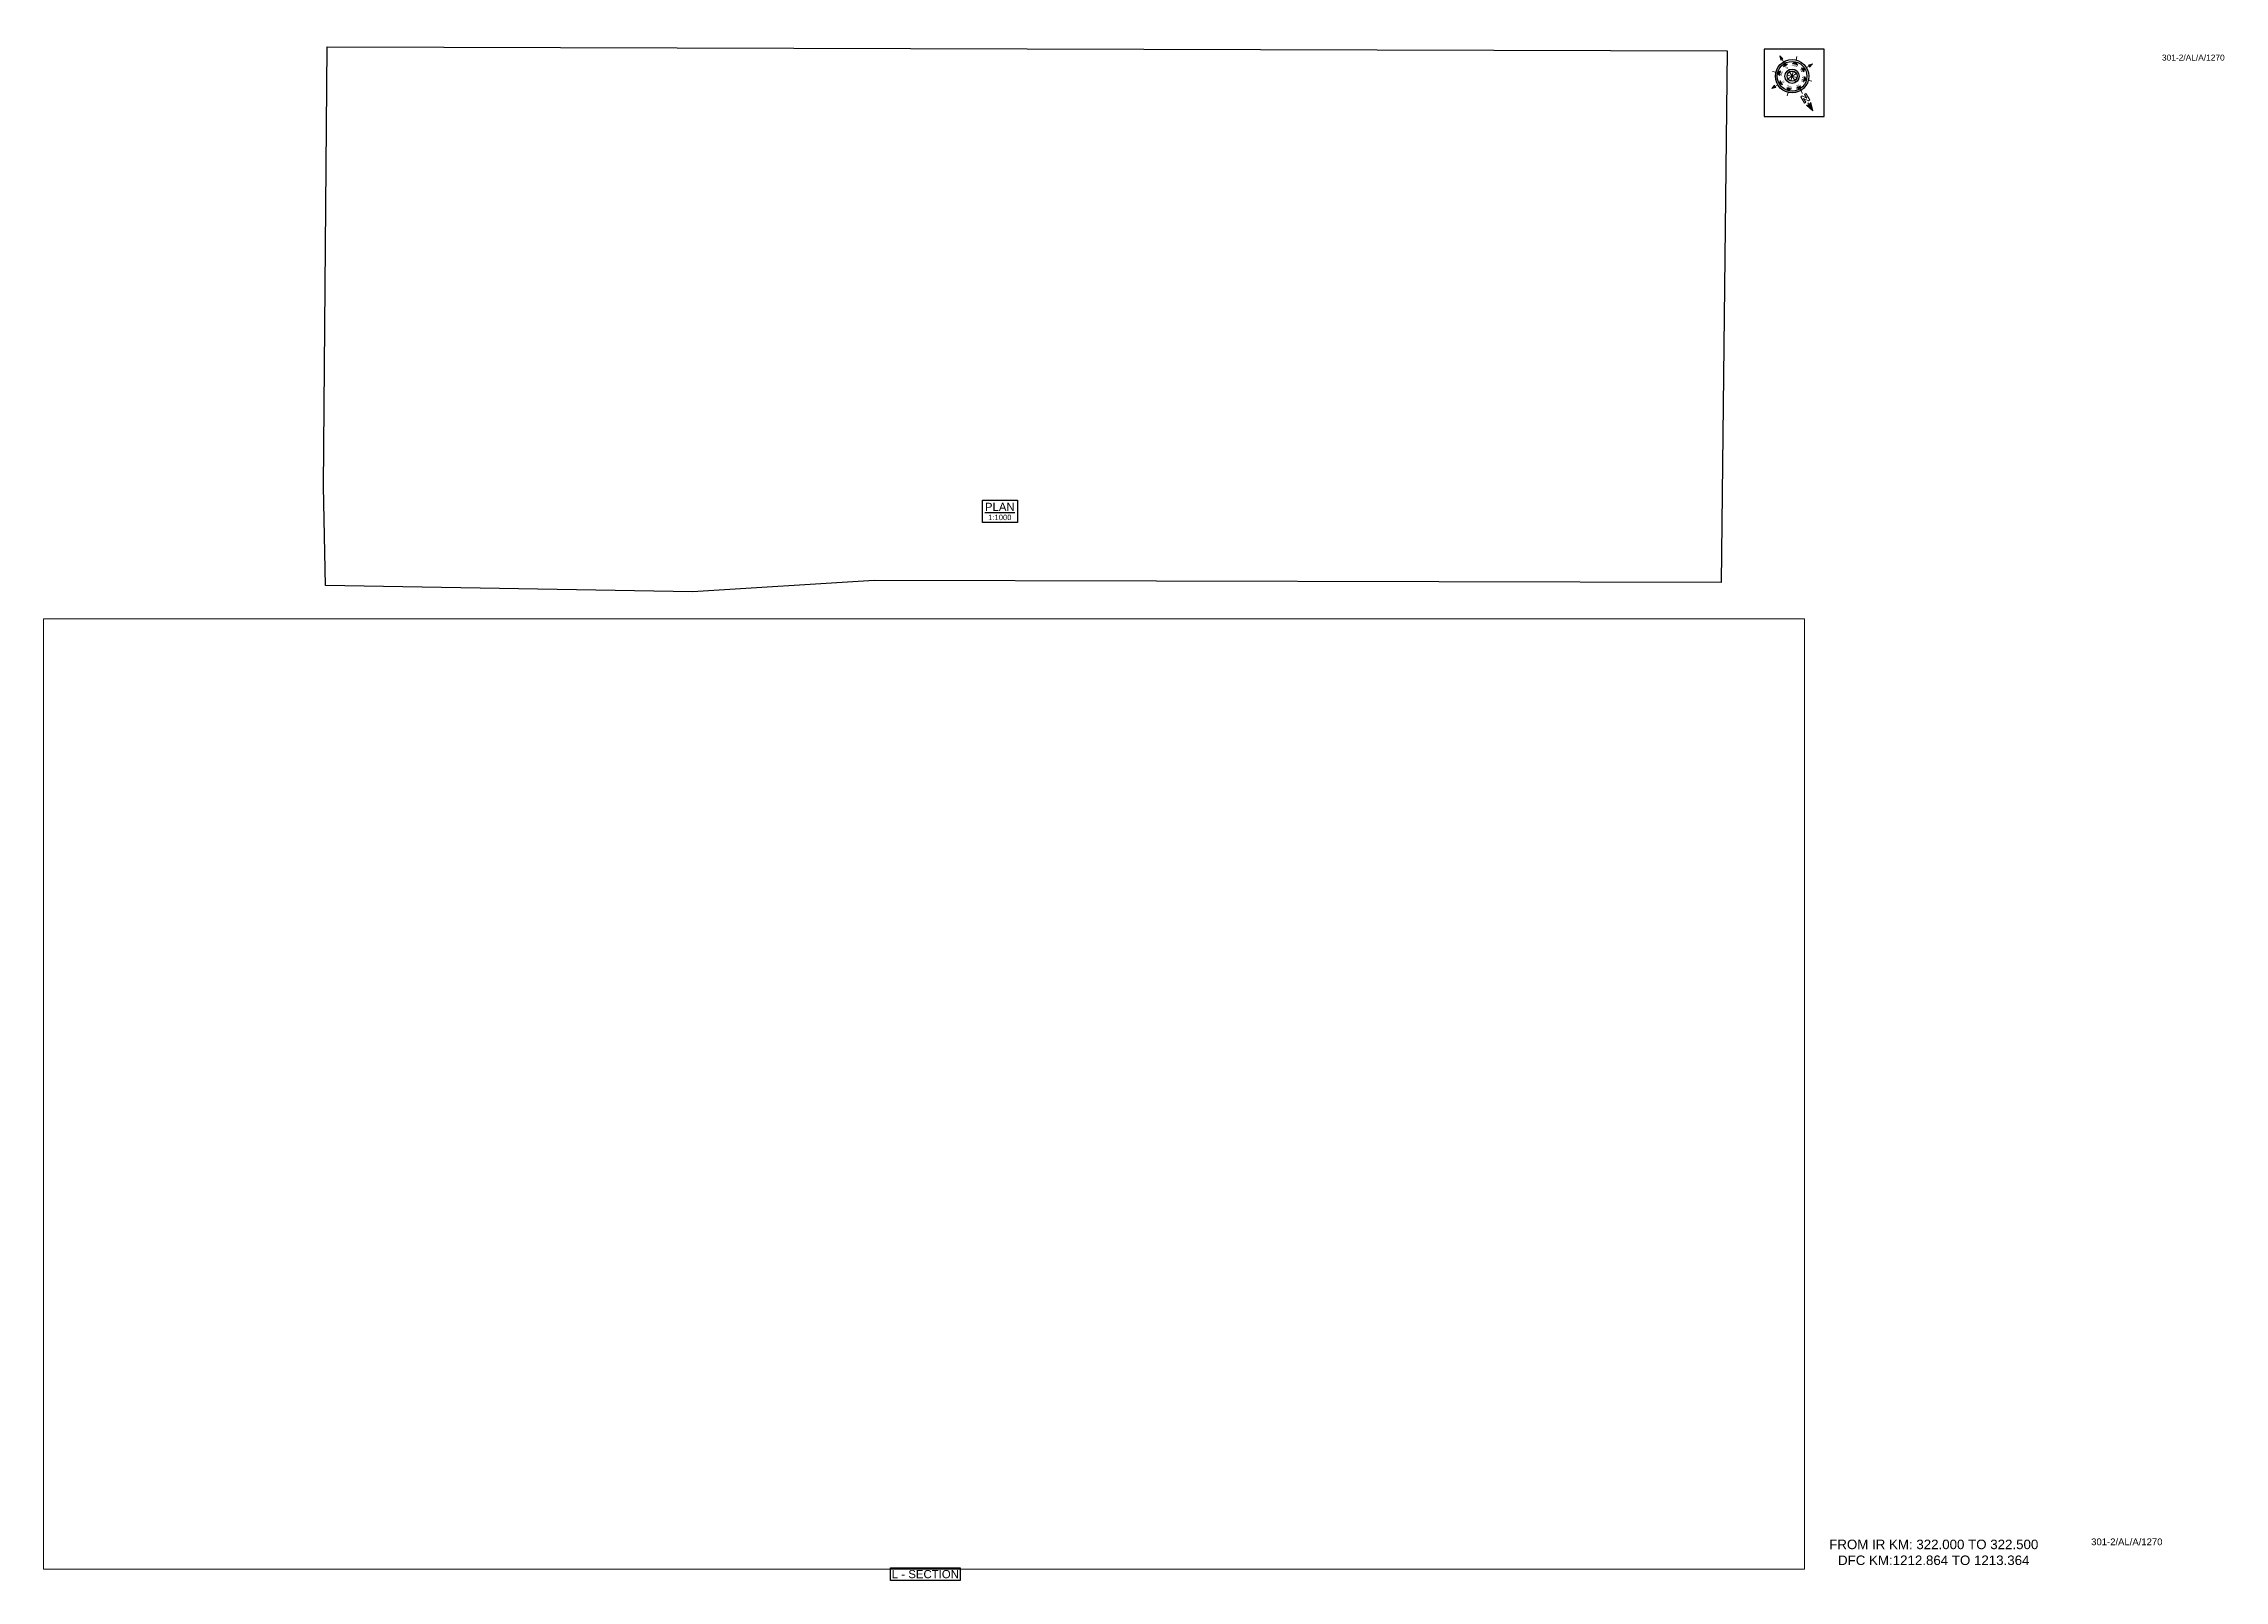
# Paper-space layout '1270' of a CAD drawing. Header units: metres. Extents: x 21 to 823, y 16 to 581.
import ezdxf
from ezdxf.enums import TextEntityAlignment as Align

# ---------------------------------------------------------------- set-up
doc = ezdxf.new("R2010")
doc.units = ezdxf.units.M
doc.header["$MEASUREMENT"] = 0
doc.layers.get('Defpoints').update_dxf_attribs({"color": 5})
doc.layers.add('title', color=7, linetype='Continuous')
doc.styles.get("Standard").update_dxf_attribs({"font": 'arial.ttf'})
doc.styles.add('Style-Arial', font='arial.ttf')

# ---------------------------------------------------------------- blocks, each defined once
blk = doc.blocks.new('N')
for points in [[(0, 8.41), (-0.49, 6.68), (0, 6.93)], [(0.49, 6.68), (0, 6.93), (0, 8.41)], [(-4.93, 0), (-4.07, 0.25), (-4.19, 0)], [(-4.07, -0.25), (-4.19, 0), (-4.93, 0)], [(-3.08, 0), (-2.59, 0.49), (-2.59, -0.49)], [(-2.18, 2.18), (-1.48, 2.18), (-2.18, 1.48)], [(0, 3.08), (0.49, 2.59), (-0.49, 2.59)], [(2.18, 2.18), (2.18, 1.48), (1.48, 2.18)], [(3.08, 0), (2.59, -0.49), (2.59, 0.49)], [(4.07, 0.25), (4.19, 0), (4.93, 0)], [(4.93, 0), (4.07, -0.25), (4.19, 0)], [(-2.18, -2.18), (-2.18, -1.48), (-1.48, -2.18)], [(0, -3.08), (-0.49, -2.59), (0.49, -2.59)], [(0, -4.93), (-0.25, -4.07), (0, -4.19)], [(0.25, -4.07), (0, -4.19), (0, -4.93)], [(2.18, -2.18), (1.48, -2.18), (2.18, -1.48)]]:
    blk.add_hatch(color=7).paths.add_polyline_path(points, flags=0)
h = blk.add_hatch(color=7)
h.paths.add_polyline_path([(0, -3.08), (0, -3.46, 1), (0, 3.46), (0, 3.08, -1)])
h.paths.add_polyline_path([(0, 1.05), (0, 1.48, 1), (0, -1.48), (0, -1.05, -1)])
at = {"color": 7, "linetype": 'ByBlock', "lineweight": 13}
for p, q in [((-0.61, 4.57), (-0.61, 6.12)), ((-0.61, 6.12), (-0.3, 6.12)), ((-0.3, 6.12), (0.32, 5.19)), ((0.32, 4.57), (-0.3, 5.5)), ((-0.3, 5.5), (-0.3, 4.57)), ((0.32, 5.19), (0.32, 6.12)), ((0.32, 6.12), (0.64, 6.12)), ((0.64, 6.12), (0.64, 4.57))]:
    blk.add_line(p, q, dxfattribs=at)
at = {"color": 7, "lineweight": 13}
for p, q in [((0, 6.41), (0, 7.28)), ((-3.46, 0), (-4.19, 0)), ((-2.45, 2.45), (-2.97, 2.97)), ((1.05, 0), (-1.05, 0)), ((-1.05, 0), (1.05, 0)), ((-0.74, 0.74), (0.74, -0.74)), ((0.74, 0.74), (-0.74, -0.74)), ((0.74, -0.74), (-0.74, 0.74)), ((-0.74, -0.74), (0.74, 0.74)), ((0, 3.46), (0, 4.19)), ((0, 3.46), (0, 3.08)), ((0, 1.05), (0, 1.48)), ((0, 1.05), (0, -1.05)), ((0, -1.05), (0, 1.05)), ((2.45, 2.45), (2.97, 2.97)), ((3.46, 0), (4.19, 0)), ((-2.45, -2.45), (-2.97, -2.97)), ((0, -1.05), (0, -1.48)), ((0, -3.46), (0, -3.08)), ((0, -3.46), (0, -4.19)), ((2.45, -2.45), (2.97, -2.97))]:
    blk.add_line(p, q, dxfattribs=at)
at = {"color": 7, "linetype": 'ByBlock', "lineweight": 13}
for points in [[(-0.3, 4.57), (-0.61, 4.57)], [(0.32, 4.57), (0.64, 4.57)]]:
    blk.add_lwpolyline(points, dxfattribs=at)
at = {"color": 7, "lineweight": 13}
for points in [[(0, 8.41), (-0.49, 6.68), (0, 6.93), (0, 6.93)], [(0.49, 6.68), (0, 6.93), (0, 8.41), (0, 8.41)], [(-4.93, 0), (-4.07, 0.25), (-4.19, 0), (-4.19, 0)], [(-4.07, -0.25), (-4.19, 0), (-4.93, 0), (-4.93, 0)], [(-3.08, 0), (-2.59, 0.49), (-2.59, -0.49), (-2.59, -0.49)], [(-2.18, 2.18), (-1.48, 2.18), (-2.18, 1.48), (-2.18, 1.48)], [(0, 3.08), (0.49, 2.59), (-0.49, 2.59), (-0.49, 2.59)], [(2.18, 2.18), (2.18, 1.48), (1.48, 2.18), (1.48, 2.18)], [(3.08, 0), (2.59, -0.49), (2.59, 0.49), (2.59, 0.49)], [(4.07, 0.25), (4.19, 0), (4.93, 0), (4.93, 0)], [(4.93, 0), (4.07, -0.25), (4.19, 0), (4.19, 0)], [(-2.18, -2.18), (-2.18, -1.48), (-1.48, -2.18), (-1.48, -2.18)], [(0, -3.08), (-0.49, -2.59), (0.49, -2.59), (0.49, -2.59)], [(0, -4.93), (-0.25, -4.07), (0, -4.19), (0, -4.19)], [(0.25, -4.07), (0, -4.19), (0, -4.93), (0, -4.93)], [(2.18, -2.18), (1.48, -2.18), (2.18, -1.48), (2.18, -1.48)]]:
    blk.add_lwpolyline(points, close=True, dxfattribs=at)
at = {"color": 7}
for radius in [3.46, 3.08, 1.48, 1.05]:
    blk.add_circle((0, 0), radius, dxfattribs=at)
for s, rotation, p in [('W', 90, (-2.1, 0)), ('NW', 45, (-1.48, 1.48)), ('NE', 315, (1.48, 1.48)), ('E', 270, (1.97, 0)), ('SW', 135, (-1.48, -1.48)), ('SE', 225, (1.48, -1.48))]:
    blk.add_text(s, height=0.6, rotation=rotation, dxfattribs=at).set_placement(p, align=Align.CENTER)
for s, p in [('N', (0, 2.1)), ('S', (0, -2.47))]:
    blk.add_text(s, height=0.6, dxfattribs=at).set_placement(p, align=Align.CENTER)

psp = doc.layouts.new('1270')

# ---------------------------------------------------------------- linework, layer by layer
for points in [[(676, 579), (653.96, 579), (653.96, 554.19), (676, 554.19)], [(332.72, 15.83), (332.72, 20.43), (358.25, 20.43), (358.25, 15.83)]]:
    psp.add_lwpolyline(points, close=True)
at = {"layer": 'Defpoints'}
psp.add_lwpolyline([(125.47, 579.86), (640.28, 578.33), (638.17, 382.82), (326.63, 383.5), (259.85, 379.4), (124.86, 381.67), (124.15, 418.11)], close=True, dxfattribs=at)
at = {"layer": 'title', "color": 7, "linetype": 'Continuous', "lineweight": -3}
psp.add_lwpolyline([(366.48, 413.07), (379.36, 413.07), (379.36, 404.92), (366.48, 404.92)], close=True, dxfattribs=at)

# ---------------------------------------------------------------- block references
at = {"xscale": 1.77154152297335, "yscale": 1.77154152297335, "zscale": 1.77154152297335, "rotation": 211.0343912723542}
psp.add_blockref('N', (664.2, 569), dxfattribs=at)

# ---------------------------------------------------------------- texts
at = {"style": 'Style-Arial'}
for height, p in [(2.2, (800.22, 574.76)), (2.5, (774.19, 28.76))]:
    psp.add_text('301-2/AL/A/1270', height=height, dxfattribs=at).set_placement(p)
at = {"insert": (668.57, 30.81), "char_height": 3.5, "attachment_point": 1, "style": 'Style-Arial'}
psp.add_mtext_dynamic_manual_height_columns('\\pxqc;{\\C7;FROM IR KM: 322.000 TO 322.500\\P\\C1;DFC KM:1212.864 TO 1213.364 }', width=95.4615, gutter_width=17.5, heights=[0], dxfattribs=at)
at = {"layer": 'title', "color": 7, "linetype": 'Continuous', "lineweight": -3, "style": 'Style-Arial'}
for s, height, p in [('%%UPLAN', 3, (372.87, 410.63)), ('1:1000', 2, (372.87, 406.76))]:
    psp.add_text(s, height=height, dxfattribs=at).set_placement(p, align=Align.MIDDLE)
at = {"layer": 'title', "style": 'Style-Arial'}
psp.add_text('L - SECTION', height=3, rotation=0.00006, dxfattribs=at).set_placement((345.5, 18.13), align=Align.MIDDLE_CENTER)

# ---------------------------------------------------------------- viewports
at = {"layer": 'Defpoints', "view_twist_angle": 211.03439127}
vp = psp.add_viewport(center=(382.22, 479.63), size=(516.13, 200.463), view_center_point=(1212139.56, -3229811.4), view_height=200.463, dxfattribs=at)
vp.dxf.flags = 0x10000  # cut along an outline
vp.dxf.clipping_boundary_handle = psp.add_lwpolyline([(125.47, 579.86), (640.28, 578.33), (638.17, 382.82), (326.63, 383.5), (259.85, 379.4), (124.86, 381.67), (124.15, 418.11)], format="xyb", close=True, dxfattribs={"invisible": 1}).dxf.handle
at = {"layer": 'Defpoints'}
psp.add_viewport(center=(345.03, 194.73), size=(647.54, 349.4515), view_center_point=(6211.35, -2060.66), view_height=349.4515, status=3, dxfattribs=at)

doc.saveas('drawing.dxf')
